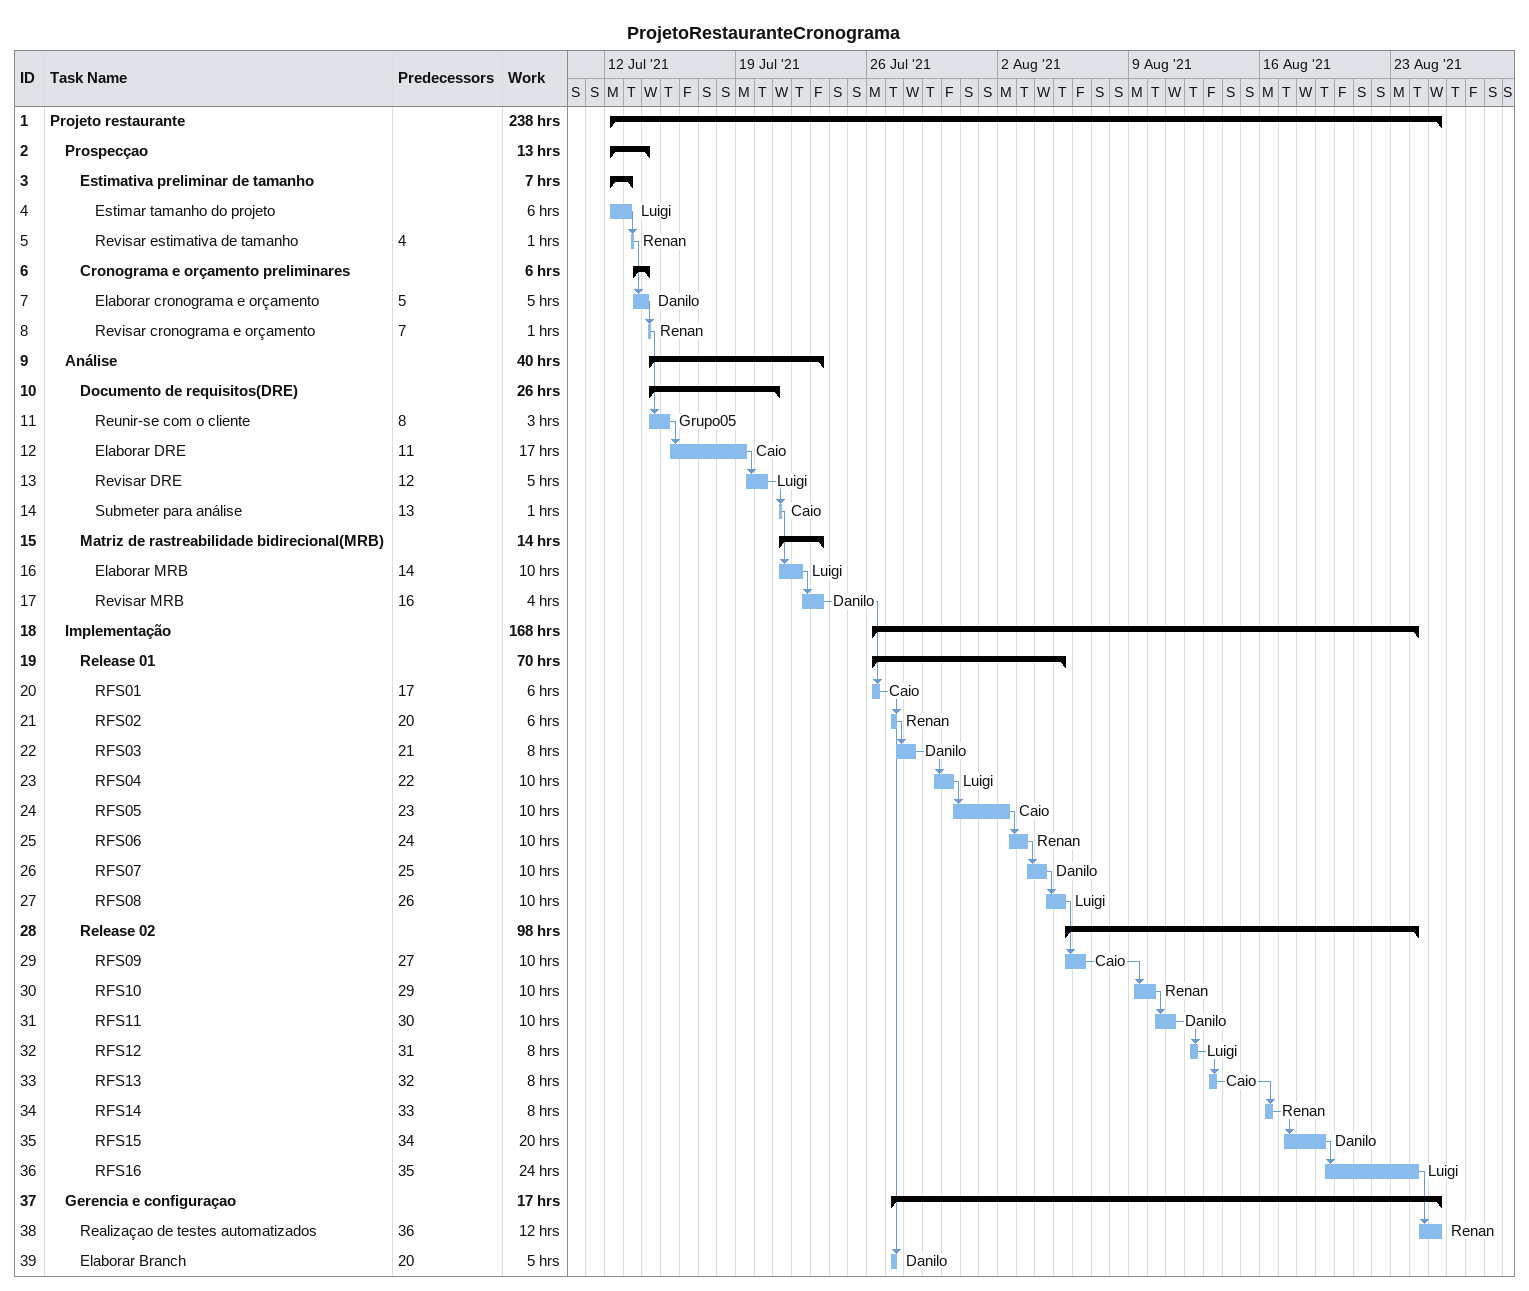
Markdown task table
ProjetoRestauranteCronograma

| ID | Level | Task | Start | Finish | Predecessors | Resources | Work (h) |
|---|---|---|---|---|---|---|---|
| 1 | 1 | **Projeto restaurante** | 2021-07-12 | 2021-08-25 |  |  | 238 |
| 2 | 2 | **Prospecçao** | 2021-07-12 | 2021-07-14 |  |  | 13 |
| 3 | 3 | **Estimativa preliminar de tamanho** | 2021-07-12 | 2021-07-13 |  |  | 7 |
| 4 | 4 | Estimar tamanho do projeto | 2021-07-12 | 2021-07-13 |  | Luigi | 6 |
| 5 | 4 | Revisar estimativa de tamanho | 2021-07-13 | 2021-07-13 | 4 | Renan | 1 |
| 6 | 3 | **Cronograma e orçamento preliminares** | 2021-07-13 | 2021-07-14 |  |  | 6 |
| 7 | 4 | Elaborar cronograma e orçamento | 2021-07-13 | 2021-07-14 | 5 | Danilo | 5 |
| 8 | 4 | Revisar cronograma e orçamento | 2021-07-14 | 2021-07-14 | 7 | Renan | 1 |
| 9 | 2 | **Análise** | 2021-07-14 | 2021-07-23 |  |  | 40 |
| 10 | 3 | **Documento de requisitos(DRE)** | 2021-07-14 | 2021-07-21 |  |  | 26 |
| 11 | 4 | Reunir-se com o cliente | 2021-07-14 | 2021-07-15 | 8 | Grupo05 | 3 |
| 12 | 4 | Elaborar DRE | 2021-07-15 | 2021-07-19 | 11 | Caio | 17 |
| 13 | 4 | Revisar DRE | 2021-07-19 | 2021-07-20 | 12 | Luigi | 5 |
| 14 | 4 | Submeter para análise | 2021-07-21 | 2021-07-21 | 13 | Caio | 1 |
| 15 | 3 | **Matriz de rastreabilidade bidirecional(MRB)** | 2021-07-21 | 2021-07-23 |  |  | 14 |
| 16 | 4 | Elaborar MRB | 2021-07-21 | 2021-07-22 | 14 | Luigi | 10 |
| 17 | 4 | Revisar MRB | 2021-07-22 | 2021-07-23 | 16 | Danilo | 4 |
| 18 | 2 | **Implementação** | 2021-07-26 | 2021-08-24 |  |  | 168 |
| 19 | 3 | **Release 01** | 2021-07-26 | 2021-08-05 |  |  | 70 |
| 20 | 4 | RFS01 | 2021-07-26 | 2021-07-26 | 17 | Caio | 6 |
| 21 | 4 | RFS02 | 2021-07-27 | 2021-07-27 | 20 | Renan | 6 |
| 22 | 4 | RFS03 | 2021-07-27 | 2021-07-28 | 21 | Danilo | 8 |
| 23 | 4 | RFS04 | 2021-07-29 | 2021-07-30 | 22 | Luigi | 10 |
| 24 | 4 | RFS05 | 2021-07-30 | 2021-08-02 | 23 | Caio | 10 |
| 25 | 4 | RFS06 | 2021-08-02 | 2021-08-03 | 24 | Renan | 10 |
| 26 | 4 | RFS07 | 2021-08-03 | 2021-08-04 | 25 | Danilo | 10 |
| 27 | 4 | RFS08 | 2021-08-04 | 2021-08-05 | 26 | Luigi | 10 |
| 28 | 3 | **Release 02** | 2021-08-05 | 2021-08-24 |  |  | 98 |
| 29 | 4 | RFS09 | 2021-08-05 | 2021-08-06 | 27 | Caio | 10 |
| 30 | 4 | RFS10 | 2021-08-09 | 2021-08-10 | 29 | Renan | 10 |
| 31 | 4 | RFS11 | 2021-08-10 | 2021-08-11 | 30 | Danilo | 10 |
| 32 | 4 | RFS12 | 2021-08-12 | 2021-08-12 | 31 | Luigi | 8 |
| 33 | 4 | RFS13 | 2021-08-13 | 2021-08-13 | 32 | Caio | 8 |
| 34 | 4 | RFS14 | 2021-08-16 | 2021-08-16 | 33 | Renan | 8 |
| 35 | 4 | RFS15 | 2021-08-17 | 2021-08-19 | 34 | Danilo | 20 |
| 36 | 4 | RFS16 | 2021-08-19 | 2021-08-24 | 35 | Luigi | 24 |
| 37 | 2 | **Gerencia e configuraçao** | 2021-07-27 | 2021-08-25 |  |  | 17 |
| 38 | 3 | Realizaçao de testes automatizados | 2021-08-24 | 2021-08-25 | 36 | Renan | 12 |
| 39 | 3 | Elaborar Branch | 2021-07-27 | 2021-07-27 | 20 | Danilo | 5 |
